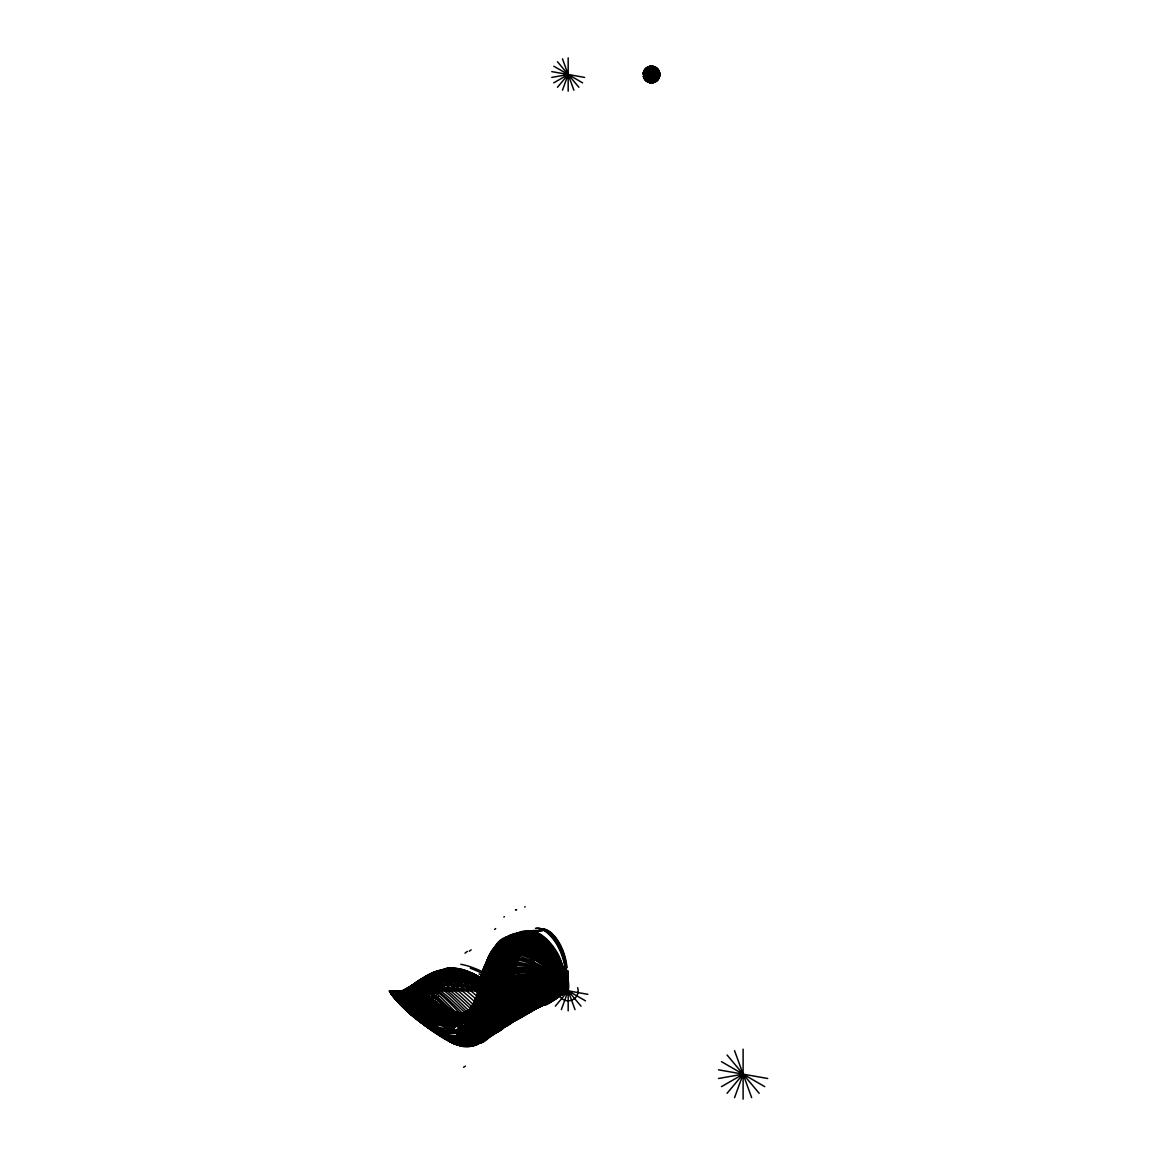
<?xml version="1.0" encoding="UTF-8"?>
<svg xmlns="http://www.w3.org/2000/svg" width="1157" height="1157" viewBox="0 0 1157 1157"><rect width="100%" height="100%" fill="white"/><g stroke="black" fill="none" stroke-linecap="round" stroke-linejoin="round"><path stroke-width="1.5" d="M567.002 971.432C568.362 976.508 568.94 987.225 568.203 990.247C567.942 980.934 565.166 971.851 561.723 963.26C556.56 943.432 526.016 911.774 515.154 946.224C505.117 969.248 506.997 1006.966 476.93 1013.937C453.298 1016.092 431.315 1003.481 412.254 990.884M412.76 990.884C431.98 1003.582 454.658 1016.829 478.68 1013.894C507.677 1005.925 506.13 969.465 516.123 946.643C527.91 909.532 558.036 948.711 562.996 967.744C565.686 975.163 568 982.9 568.188 990.826C569.128 983.031 567.32 974.932 566.048 967.223M561.347 1009.642L568.188 990.754L567.292 980.644L564.182 968.51M651.217 82.841L651.753 66.18M555.331 1006.171L568.174 990.855L567.494 980.514L564.544 968.235M650.957 82.827L652.013 66.195M565.657 967.454L568 981.31L568.145 990.884L567.682 980.398L564.905 967.961M650.697 82.798L652.273 66.224M650.436 82.769L652.534 66.253M650.176 82.74L652.794 66.282M649.93 82.697L653.04 66.325M486.62 973.746C489.599 961.134 491.103 940.265 507.851 939.253C524.483 940.54 537.47 953.122 548.751 964.273C555.967 972.039 562.707 980.413 567.682 989.828C568.665 992.446 567.928 988.049 567.913 987.355C567.161 981.657 565.599 976.103 563.661 970.709C559.091 947.25 521.952 907.985 508.921 948.104C501.169 975.51 497.467 1023.656 456.133 1012.968M485.824 974.411C482.744 1022.253 440.875 1026.982 408.117 1001.297C379.67 976.624 405.225 1004.392 411.805 1011.811C425.53 1025.044 440.383 1038.422 458.722 1044.713C474.977 1050.411 480.806 1030.511 485.058 1019.129C494.632 983.913 538.207 973.124 567.523 990.464C535.908 1012.838 486.504 982.944 449.943 981.122C434.02 978.605 416.563 980.384 403.562 990.638C417.026 992.836 427.888 1010.726 439.038 1018.927M649.67 82.639L653.3 66.383M543.53 1003.047C520.795 1005.317 501.69 988.946 481.254 981.7L486.952 960.802L492.651 949.854L500.026 944.416L509.875 943.736L518.813 946.31L528.228 951.083L538.714 958.329L550.154 968.366L560.827 980.109L568.174 990.84L561.839 994.687M480.893 981.888L479.75 986.545M479.36 986.545C482.758 950.157 507.012 937.922 536.877 960.455C547.333 967.426 556.951 975.828 564.717 985.721C568.564 989.076 568.854 992.214 563.56 993.747M649.41 82.581L653.56 66.441M478.564 989.365L478.969 987.803M478.535 989.813C480.589 964.316 500.186 940.164 526.912 956.665M478.911 989.235L477.653 993.863M563.965 993.357C515.776 1015.759 465.432 964.012 416.245 983.117C411.863 984.867 408.175 988.107 404.285 990.508C403.938 990.566 409.115 986.704 410.952 986.212C434.453 976.508 460.472 984.462 484.291 988.671C509.615 992.735 536.877 1003.336 562.244 994.051C569.085 992.778 568.767 988.7 563.69 984.911C553.248 973.399 540.218 964.085 525.712 958.444C478.622 938.11 487.025 997.435 463.219 1016.54C437.722 1028.819 409.477 1009.179 392.122 990.927M485.275 966.225C481.702 989.221 472.446 1025.449 441.395 1017.639C423.448 1014.255 406.425 1003.018 393.93 991.101M478.029 993.935L479.721 987.774M478.94 989.625C470.306 1042.5 413.859 1018.825 391.529 990.927M478.434 994.514C476.178 1022.875 449.654 1038.017 425.27 1021.371M649.164 82.509L653.806 66.513M477.262 994.427C472.75 1031.321 432.4 1028.761 410.171 1009.425C403.012 1004.29 396.142 998.52 390.806 991.448C390.314 990.681 393.51 996.669 394.638 997.652M477.262 994.225C482.267 979.256 482.671 957.548 500.012 951.184C517.627 947.467 534.129 958.748 547.55 968.828C555.186 975.149 562.678 982.033 567.986 990.493C565.599 992.923 561.159 994.962 557.92 997.132C511.09 1025.276 463.697 938.891 417.446 982.77M459.025 1013.272C496.295 1020.85 500.186 977.043 506.679 951.763C514.301 911.412 550.327 943.244 558.542 964.634M484.985 966.529C497.712 919.02 549.763 964.331 565.195 986.198M648.903 82.436L654.052 66.585M477.61 994.152C467.5 1043.672 410.966 1017.697 390.979 990.927M648.658 82.349L654.312 66.672M562.476 90.174L568.174 74.511L551.773 77.403M734.565 1097.646L743.112 1074.159L718.511 1078.498M551.397 1000.429C560.176 994.34 576.461 993.039 561.29 981.223C545.121 964.721 516.181 934.625 492.13 952.327C478.608 974.136 484.682 1022.73 445.431 1016.309C430.346 1014.125 416.52 1006.749 404.314 997.898C402.708 997.84 394.913 988.714 396.518 992.243M478.26 1028.226C483.742 998.795 508.964 969.725 541.577 979.762C550.848 981.758 559.959 985.171 567.812 990.58C566.294 992.446 560.899 994.34 558.253 996.351M648.412 82.263L654.544 66.759M481.876 1029.672C490.308 990.146 535.705 970.954 567.422 991.347M477.349 1029.152C474.5 1041.633 460.284 1046.449 449.625 1040.23M648.18 82.161L654.79 66.86M482.498 1029.484L480.401 1035.182C475.729 1050.397 457.594 1047.577 447.788 1039.42M488.413 957.128C501.979 929.592 535.648 954.294 550.023 968.698C556.503 974.961 562.577 981.729 567.364 989.38C570.444 991.318 561.926 993.675 565.759 992.431M647.934 82.046L655.036 66.976M480.95 1034.069C489.223 1006.069 513.274 979.574 545.005 984.766C552.164 986.834 581.132 988.382 559.221 995.396M481.688 1034.662C491.667 998.679 528.142 974.324 564.529 989.51C572.513 990.493 562.62 993.689 560.422 995.541C553.104 999.417 544.658 1000.747 536.443 1000.096C493.996 997.074 442.957 958.141 404.878 990.725M484.393 1032.391C494.328 1001.731 526.045 979.487 558.484 987.977M647.703 81.93L655.267 67.092M485.173 1031.928C480.415 1050.975 458.606 1048.748 446.154 1038.986M479.793 1035.37C474.457 1051.554 455.424 1046.145 445.214 1038.422M488.76 957.041C476.395 979.907 481.196 1029.094 443.247 1024.871C422.03 1021.081 402.911 1007.704 389.851 990.898M482.628 1035.775C494.791 1004.074 524.873 978.894 560.422 988.526M480.473 1036.036C475.614 1050.44 458.591 1047.302 448.728 1040.461M647.472 81.814L655.498 67.207M647.24 81.684L655.73 67.337M481.326 1037.207C472.548 1056.167 450.796 1041.184 440.311 1032.102C427.323 1021.645 415.493 1009.815 404.314 997.45C402.636 995.584 400.987 993.689 399.367 991.78C397.863 989.915 403.055 994.789 403.822 995.006C419.398 1005.954 437.65 1015.832 457.246 1014.877C501.936 1013.937 471.622 927.321 518.669 940.8C536.877 949.116 550.891 964.446 562.215 980.572C569.519 990.45 569.822 991.057 558.629 995.758M647.023 81.54L655.947 67.482M484.118 1037.439C496.281 1009.02 522.892 983.624 556.011 988.425C585.688 989.177 547.435 996.958 542.864 1004.999C518.018 1017.336 498.725 986.603 478.203 977.622C460.414 964.114 435.668 966.442 419.745 981.469M646.806 81.395L656.164 67.627M484.349 1037.815C461.99 1064.122 432.385 1020.676 415.204 1007.414C409.94 1002.121 404.964 996.553 399.715 991.245C406.685 996.972 416.795 1003.321 425.848 1007.371C467.79 1030.207 487.864 999.822 490.785 960.614C497.438 917.964 536.414 940.091 551.629 963.622C558.079 971.866 564.023 980.673 568.015 990.406C568.362 991.665 565.354 991.708 567.899 990.971C568.637 989.018 567.393 986.082 567.205 983.869C563.936 966.413 537.615 910.197 516.861 940.106C503.483 965.213 507.533 1014.588 468.571 1014.212C451.143 1012.708 434.511 1005.795 419.543 996.987C416.216 994.225 405.485 991.375 413.743 987.543M646.589 81.25L656.381 67.771M646.373 81.091L656.583 67.93M487.039 1037.294C500.648 1014.111 520.809 990.898 549.763 989.698C555.215 988.035 564.298 991.245 568.116 990.016C567.132 981.7 564.24 973.702 560.841 966.095M478.636 1004.753C498.248 978.041 486.793 903.762 539.466 952.124C550.833 962.841 560.769 975.337 567.581 989.437C568.868 993.27 567.552 986.545 567.306 985.59C565.281 976.942 561.767 968.698 558.166 960.643C550.79 948.017 536.79 924.168 519.45 933.901C505.797 949.391 507.055 972.054 499.217 990.378C485.897 1032.536 436.811 1008.007 413.353 990.942M646.17 80.932L656.8 68.089M557.472 87.267L568.174 74.511L553.755 82.841M727.059 1093.307L743.112 1074.159L721.476 1086.654M487.372 1037.41C479.837 1048.994 464.998 1042.529 456.813 1035.37M645.982 80.759L656.988 68.263M489.237 1036.715C504.033 1015.672 522.516 993.487 549.98 990.696C554.189 988.121 566.872 992.561 567.986 989.394C566.395 980.572 562.938 972.169 558.86 964.215M565.469 992.344C570.097 991.607 566.409 988.931 563.835 987.601C556.618 982.857 548.592 979.372 540.247 977.188C519.262 970.159 493.793 979.473 486.027 1001.109C478.304 1014.53 479.07 1041.343 458.461 1041.242C438.387 1038.219 422.377 1023.887 407.64 1010.929M645.78 80.585L657.19 68.437M451.736 1011.912L430.115 1004.522L406.541 990.855L409.968 991.187L417.07 995.873L441.67 1018.666M476.93 1005.925C453.486 1025.666 421.09 1005.39 400.409 990.884M523.745 992.171L436.391 988.816L415.161 989.177L402.694 990.739L407.611 990.826L411.068 988.483M406.338 990.826L410.229 987.716M445.647 1009.902L427.512 1002.627L407.756 990.855L417.894 997.71L440.34 1018.811M645.592 80.397L657.378 68.625M405.948 990.869L407.221 990.247L404.241 990.696L428.524 1004.478L441.772 1009.772L451.678 1012.216C462.872 1021.356 473.603 1035.703 489.31 1035.746C501.603 1032.333 509.861 1021.544 519.03 1013.344C530.022 1003.177 543.284 994.948 558.093 991.853C572.137 992.041 567.856 988.743 564.399 978.099C557.905 958.603 523.412 907.667 506.535 945.934C497.857 972.357 497.134 1022.976 455.468 1012.577M409.896 989.51L408.088 990.652M408.219 990.826L409.173 989.915M489.671 1036.658C481.008 1047.591 466.04 1045.19 456.769 1036.325M408.493 990.84L432.356 1004.638L454.585 1012.144M405.876 990.652C418.675 985.287 435.177 1011.175 445.821 1017.972M407.958 990.479C418.371 1000.357 438.763 1009.164 454.701 1012.332M408.074 989.871C405.688 992.185 414.38 984.376 417.258 986.299C433.311 989.047 443.565 1004.016 455.554 1013.633C467.081 1023.887 486.403 1045.017 501.415 1028.515C515.227 1013.358 530.615 997.941 551.18 992.822C563.994 988.396 573.742 996.567 564.052 978.562C555.1 960.064 543.023 938.963 522.212 932.585C500.287 933.728 502.774 964.041 497.163 979.458C495.095 1000.545 476.134 1019.881 453.978 1012.274M405.21 990.826C422.074 978.345 439.617 1002.193 451.548 1012.115M405.427 990.768L415.262 997.667L437.765 1019.013M409.679 989.987L408.927 990.71L423.722 980.283M645.418 80.209L657.552 68.813M407.394 990.421C421.799 993.429 431.445 1009.83 443.015 1018.478M409.318 990.45C421.278 984.723 439.226 1011.392 449.899 1018.391M409.997 989.958L409.202 991.043L420.367 998.129L441.034 1007.863M408.826 989.958C422.16 988.136 436.088 1009.844 447.253 1017.668C497.496 1023.265 467.761 936.013 513.737 941.755C533.305 948.277 548.447 963.709 560.943 979.56C570.358 992.084 570.141 990.132 555.765 994.702M410.128 990.088L410.952 989.336M407.062 990.378C428.003 978.229 449.046 1018.565 466.416 1027.228C484.783 1044.597 495.644 1035.284 507.576 1017.437C520.563 1002.352 539.234 991.636 559.337 990.508C576.374 995.295 562.635 979.661 560.769 972.372C551.094 956.072 538.96 935.796 518.625 932.73C498.204 938.11 501.733 966.211 495.543 982.192C493.099 1001.268 475.585 1018.927 455.395 1012.404M414.466 986.921L409.954 990.493M409.607 990.754L416.679 985.59M409.578 990.84L422.131 998.809L436.608 1006.04M411.183 989.119C407.669 992.012 413.049 989.148 414.09 987.427M410.359 990.349L421.148 996.727L444.404 1018.247M411.27 989.293C420.121 985.099 428.972 996.799 435.726 1001.456C450.883 1013.836 463.364 1031.74 482.816 1037.482C500.186 1037.54 506.65 1016.598 519.811 1008.326C532.553 997.667 548.837 990.493 565.628 990.652C573.308 991.838 557.139 968.322 556.372 965.574C546.408 951.748 533.652 931.833 514.315 933.569C486.417 952.645 506.752 1024.321 453.906 1012.071M409.173 989.64L422.45 981.136M405.948 990.594L410.533 990.146M645.23 80.021L657.74 69.001M414.842 986.776L410.243 990.811M411.661 988.758L407.626 990.594M411.198 988.613L429.58 976.045M407.915 990.016L402.159 990.754L411.82 988.309L413.439 986.95M418.776 983.522L410.402 990.811L414.842 986.588M410.446 990.811L411.53 989.915M415.233 986.805C449.654 980.861 485.231 991.838 519.797 994.109C535.113 994.774 555.129 998.607 567.986 990.132C563.965 977.679 556.965 966.341 548.968 956.058C539.668 945.529 525.22 927.683 509.543 935.796C488.485 958.271 503.541 1016.005 458.837 1013.416M415.334 986.747L411.371 990.117M414.061 987.051L414.813 986.429M415.667 986.444L431.749 974.151M416.318 985.807L414.813 987.037M412.89 987.615L414.264 986.487M439.4 1006.821C436.493 1003.524 404.169 993.877 413.136 988.078M415.233 986.444L416.491 985.388M414.394 987.398L415.71 985.894M414.351 987.037L413.599 988.064M416.014 985.952L430.693 975.192M417.127 985.07L421.264 981.772M410.243 988.714L417.127 984.593M412.398 987.572L408.233 989.683M411.444 987.716L413.15 986.603M564.905 992.966L567.942 990.971L554.507 993.603L534.52 993.906L435.639 986.834L411.993 987.933L409.028 989.423L408.681 990.681M413.642 986.516C440.976 971.678 461.05 1013.46 482.252 1023.627C494.27 1034.951 510.02 1026.722 518.886 1016.034C530.947 1005.028 544.918 994.875 561.261 991.78M412.644 987.991L404.473 990.754M413.931 987.398L409.39 990.667M416.187 985.489L416.939 985.055M411.82 988.309L413.526 987.745M416.679 985.07C453.804 946.932 497.785 1000.067 537.643 1003.018A136.685 53.352 44.7 0 0 551.209 1000.241L563.604 993.791M407.539 990.016L410.648 988.714M409.592 988.946C444.216 970.549 464.81 1043.744 499.911 1030.439C516.673 1015.296 532.567 996.669 555.938 992.128C558.614 989.336 569.866 993.704 567.407 988.454C564.182 979.762 559.496 971.663 554.246 964.041C544.773 949.102 516.572 918.6 502.485 944.112C492.246 965.95 497.828 998.824 473.011 1011.363C449.09 1018.898 424.749 1005.795 405.268 992.793C398.051 989.163 413.02 987.181 415.71 986.241M416.101 985.214L411.313 987.5L422.58 978.851L431.619 974.078M412.225 987.066L420.222 981.628M404.458 990.551L410.417 987.904M407.409 990.088L411.559 988.165M406.816 990.117C425.921 970.347 457.145 966.934 481.254 981.7M408.768 989.64L409.766 989.148M412.644 986.719L417.518 982.987M409.911 989.351L410.937 988.801M414.032 985.865L414.973 985.084M415.247 986.256L426.369 978.489M417.489 984.896L431.662 974.411M405.34 990.71L421.264 979.849L435.77 975.496M407.597 989.568L410.995 987.789M409.477 989.394L406.064 990.84L419.08 999.243L435.09 1007.009L448.67 1011.522M414.004 986.907L425.024 979.401M404.256 990.84L413.729 997.363L436.507 1019.057M405.818 990.32C453.197 947.236 511.654 1020.358 562.331 994.514M409.376 989.799L410.171 989.756M411.747 989.235L410.735 990.276M645.071 79.819L657.899 69.203M409 988.396L410.981 987.095M408.797 989.452C431.879 975.105 450.811 1013.257 467.963 1022.34C478.304 1034.141 497.857 1039.102 507.2 1023.323C519.565 1009.757 534.375 997.377 552.511 992.735C563.04 988.555 573.814 996.018 563.719 980.789C554.405 963.926 542.127 947.742 525.249 937.908C479.938 920.234 506.347 1006.518 468.166 1012.404M414.423 985.229L418.053 982.553M411.444 989.481L410.084 990.811M409.332 988.121C453.486 944.213 503.483 1011.666 551.195 1000.328M418.053 983.117C434.844 965.314 462.236 965.314 481.775 978.764M417.532 983.262L420.801 981.165M410.026 987.557C428.235 971.056 455.005 962.234 477.335 976.971M419.485 983.233L428.365 976.956M421.003 981.469L423.043 979.632M421.596 980.991L424.923 978.2M492.463 1035.255C480.603 1045.624 466.184 1032.521 457.029 1024.798M408.84 988.83L414.539 985.88M416.91 983.19C463.219 949.723 512.638 1021.053 559.93 995.888M419.181 981.931L423.838 978.793M413.772 986.675L420.02 982.712M644.897 79.616L658.073 69.406M410.735 988.324L411.849 987.485M474.992 1008.774C487.994 998.534 489.498 980.688 492.824 965.647C495.413 954.612 497.568 935.608 512.609 936.129C538.555 942.579 555.953 967.05 567.725 989.712C565.657 993.675 556.387 995.237 552.337 999.171C545.048 1003.64 537.73 1009.815 528.691 1009.511C500.431 1003.249 483.25 972.95 453.703 969.002M419.268 983.146L421.206 981.946M424.026 979.082L426.224 977.246M420.801 982.062L427.7 977.535M422.739 979.198C436.276 967.556 455.988 967.715 471.535 975.091M644.738 79.414L658.217 69.608M425.95 977.651L426.89 976.783M427.266 976.696L429.623 974.946M644.594 79.197L658.376 69.825M427.945 976.233L430.332 974.498M457.116 1013.546L445.243 1011.652L431.677 1007.038L418.255 1000.487L402.173 990.797L416.534 984.969L434.728 983.248L459.604 985.287L533.175 996.336L553.22 995.917L561.319 994.022L567.986 990.985L565.354 992.605M567.161 991.433C567.798 983.638 558.629 973.992 554.492 966.659C544.123 953.469 532.046 938.645 514.778 935.16C498.334 934.35 496.049 955.161 493.388 967.165C489.917 982.987 487.791 1004.088 470.783 1011.247M567.017 991.621L568.13 990.884L558.195 988.801L542.734 988.859L529.356 991.78L517.83 996.987L508.791 1003.509L501.082 1011.522L480.893 1041.676L476.641 1045.017L470.769 1046.405L460.529 1043.513L446.038 1034.054L429.406 1019.621L399.975 990.855L418.704 1003.249L438.807 1011.768L455.193 1014.458L463.234 1013.575L469.149 1011.42L476.886 1005.288L483.048 994.846L486.707 983.305L492.665 956.029L496.281 946.455L501.56 939.99L508.906 937.879L515.516 938.848L524.034 942.492L532.856 948.306L542.517 956.622L552.872 967.744L561.723 979.545L568.159 990.782L565.975 992.084M566.988 991.289C570.17 990.609 563.271 982.915 562.331 980.167C552.959 965.835 541.317 952.645 526.883 943.273C483.409 916.619 496.411 986.863 477.769 1004.985L471.882 1010.697M402.665 990.768C429.811 1009.945 485.868 1033.823 492.535 979.805C496.469 963.145 499.144 921.16 526.883 937.937C545.497 949.825 559.062 968.727 567.523 988.917M564.327 993.342L562.75 994.253M644.449 78.98L658.521 70.042M554.998 997.768C541.635 1008.094 522.559 1017.321 508.183 1002.786C488.095 989.698 468.773 966.384 442.408 970.13M563.965 993.559L560.624 995.367M556.054 997.551L551.007 1000.689M555.91 997.811L557.674 996.698M561.102 995.063L562.042 994.47M556.662 997.16L566.352 991.751M555.302 998.187C536.024 1014.776 512.479 997.913 495.485 986.747M558.961 996.177L555.75 998.043M559.814 995.772L560.827 995.136M435.654 975.423C479.229 969.725 521.706 1018.869 563.17 993.689M559.626 995.989L560.899 995.28M558.426 996.524C517.758 1031.089 486.735 959.92 444.346 968.93M559.713 995.584C543.009 1011.175 518.596 1002.266 501.964 990.696M473.112 1009.656C448.569 1021.877 420.931 1004.58 401.146 990.855M560.422 995.584C519.912 1029.86 487.791 962.826 445.951 968.496M556.3 996.958L558.209 995.801M556.748 997.551C538.757 1012.693 515.805 1000.183 499.419 989.148M559.93 995.309C548.707 1001.673 535.474 1012.635 521.879 1004.84C500.894 994.442 484.118 976.161 461.18 969.58M552.222 1000.082L550.963 1000.819M644.319 78.748L658.651 70.273M555.259 996.698C541.664 1006.084 523.716 1020.286 508.082 1005.664C487.314 992.619 468.296 967.454 441.164 971.012M557.746 995.844C564.486 991.694 572.353 991.838 563.604 983.436C553.841 969.884 541.722 957.866 527.549 948.971C481.008 918.499 490.033 984.708 472.895 1006.735C450.406 1028.79 416.014 1007.082 396.605 991.014C407.278 1010.191 425.877 1023.902 443.247 1036.976M550.862 1000.848L568.174 990.855L559.713 980.456L547.348 969.711M554.622 996.698L568.159 990.855L562.562 983.32L554.319 975.004M644.189 78.517L658.781 70.505M397.618 990.942C410.012 1002.324 426.571 1011.247 443.42 1014.891C471.854 1023.367 484.537 991.592 486.345 969.045C493.981 910.53 554.449 964.88 568.145 990.797L401.624 990.855L430.635 1017.943M644.059 78.286L658.912 70.736M491.956 1035.472C513.968 1015.239 536.689 989.076 567.87 989.929M643.943 78.054L659.027 70.967M553.523 995.382C534.086 1001.21 519.652 1030.742 497.308 1019.042C474.977 1007.111 459.85 980.066 433.036 977.708M554.449 994.962C537.412 1000.617 521.026 1029.224 499.723 1017.307C477.205 1005.274 461.469 977.434 433.991 976.609M643.842 77.823L659.128 71.199M471.651 1011.102C447.875 1019.491 423.39 1005.433 404.068 992.431M554.029 994.818C557.688 992.316 565.44 992.084 567.827 990.291C563.835 984.535 558.6 979.748 553.205 975.322C535.893 960.411 501.039 945.081 486.649 971.432C476.409 991.491 475.339 1030.844 443.724 1026.288C422.594 1022.383 403.721 1009.063 390.545 992.359C388.289 988.729 391.645 994.76 392.382 995.468C397.921 1003.003 404.907 1009.381 412.254 1015.137C428.133 1028.703 462.872 1046.232 473.748 1018.146C480.647 995.194 488.616 958.632 520.52 964.114C537.267 966.529 560.089 978.316 567.335 991.202M643.74 77.577L659.23 71.445M469.366 1012.013L470.523 1011.58M643.639 77.331L659.316 71.691M567.87 990.956L567.031 991.303L568.159 990.855L566.221 987.514M402.101 990.942L410.026 996.886L432.892 1019.028M431.416 978.822C466.126 978.808 489.18 1046.506 524.28 1014.429C536.949 1003.9 551.007 993.545 567.682 991.014C560.538 979.256 544.528 969.624 530.991 964.2C508.617 952.399 483.308 968.756 480.444 992.793C477.899 1012.794 464.159 1039.984 439.689 1029.152C420.931 1022.759 404.183 1010.451 391.89 994.948C391.167 994.239 388.188 988.96 390.198 992.272C393.554 997.753 398.21 1002.295 402.925 1006.619M389.981 990.913C405.037 1013.214 436.782 1041.936 465.447 1031.205C481.428 1016.757 477.595 991.144 492.217 975.496C507.648 958.198 534.1 965.733 551.05 976.595C553.697 980.08 577.126 990.826 562.62 992.88C550.443 997.638 540.883 1007.009 529.096 1012.447C494.806 1018.015 475.946 965.893 439.747 972.039M643.567 77.085L659.403 71.936M526.305 992.243C539.813 992.359 553.509 993.27 566.901 991.043C569.345 988.917 559.67 982.799 557.587 980.268C546.784 971.692 534.158 964.88 520.419 962.696C485.419 955.884 481.587 996.539 472.143 1019.491C457.131 1046.174 422.609 1024.451 406.353 1010.018M558.932 992.547C534.375 996.206 521.778 1025.811 497.351 1026.273C471.13 1017.336 457.246 986.993 429.623 980.948M643.48 76.839L659.49 72.182M398.876 1002.931C413.382 1017.885 430.925 1031.813 451.765 1036.05C474.587 1039.738 477.291 1011.363 482.99 996.003C493.2 953.527 548.722 966.485 567.378 991.028C548.432 964.736 490.264 951.734 481.775 997.45C477.725 1013.908 470.711 1041.777 447.658 1034.56C427.902 1029.108 410.952 1016.063 397.213 1001.195M401.725 990.84L403.735 992.272M400.712 1004.768C420.902 1026.389 471.955 1061.779 479.229 1009.454C486.446 961.265 533.71 959.963 564.63 987.442C573.756 993.241 555.042 992.822 552.366 997.594C541.794 1003.076 533.348 1013.069 521.315 1015.383C489.324 1012.288 472.606 969.537 438.199 973.167M469.033 1012.288L465.692 1013.026M448.569 1010.509C497.799 1030.424 501.617 975.553 511.799 943.534C531.96 906.133 564.038 968.959 567.697 988.121C568.94 994.065 552.496 993.689 549.083 999.069C538.598 1004.753 530.21 1015.007 518.061 1017.133C486.692 1013.604 470.754 972.531 437.332 974.223M558.73 992.417L560.451 991.968M643.422 76.579L659.548 72.443M566.742 991.159C545.121 994.152 532.365 1018.435 510.57 1018.666C482.787 1010.263 467.197 976.074 436.391 975.351M467.804 1012.621L465.288 1013.142M643.35 76.333L659.62 72.689M561.839 991.419C533.811 993.675 519.594 1022.831 495.08 1030.569C466.98 1024.625 453.501 992.648 426.514 983.956M560.306 991.853L562.692 991.375M402.723 1006.706C416.433 1020.055 432.342 1032.521 451.201 1037.323C469.684 1042.804 477.291 1021.631 480.357 1007.617C487.762 961.25 538.236 962.566 566.366 989.061C570.17 991.462 565.585 990.884 563.575 991.419C556.474 992.677 549.662 995.222 543.342 998.708C529.4 1005.578 519.58 1018.189 506.448 1026.158C475.267 1033.736 458.1 987.181 428.77 982.004M561.145 991.679L561.94 991.52M443.478 969.436L445.214 969.118M567.566 990.956C545.149 968.713 493.475 965.314 483.713 1004.941C478.362 1018.71 475.18 1044.887 454.441 1040.201C433.673 1035.009 417.373 1019.924 401.956 1005.925M643.306 76.073L659.664 72.949M566.048 991.159L566.872 991.014M548.49 994.326L568.174 990.855C545.714 967.715 496.194 960.353 484.349 998.115C477.451 1011.666 478.231 1035.168 459.792 1038.581C440.166 1038.668 424.012 1024.914 409.954 1012.722M563.488 991.347C577.488 991.65 547.709 979.834 545.641 979.285C525.466 971.649 498.898 976.595 488.76 997.392C478.709 1011.016 481.543 1036.961 462.193 1041.763C441.916 1041.126 425.574 1026.129 410.894 1013.619M566.135 991.26L565.122 991.404M659.707 73.209L651.478 74.511L659.808 74.511M431.691 1025.276C482.223 1049.442 470.87 982.192 496.7 962.841C521.474 949.94 555.418 972.878 567.537 990.956C545.554 991.896 527.274 1014.935 507.272 1024.74C475.585 1024.798 461.542 983.797 430.505 979.892M561.738 991.318L565.759 990.884M562.606 991.289L563.329 991.187M466.141 1013.069L462.655 1013.474M393.366 990.927C418.169 1018.16 474.153 1039.348 480.141 984.043C481.529 964.895 495.008 938.703 518.061 949.984C536.964 957.244 553.263 970.737 565.498 986.747M659.75 73.469L651.478 74.511L659.808 74.25M564.703 991.086C576.056 991.563 545.121 976.262 543.284 976.306C523.716 967.802 496.816 972.126 487.43 993.284C477.653 1007.704 480.661 1034.748 460.211 1039.304C440.224 1038.986 423.679 1024.9 409.115 1012.621M445.532 968.973L453.486 968.872M463.523 1013.387L464.839 1013.243M659.779 73.73L651.478 74.511L659.794 73.99M447.036 968.525L452.777 968.409M565.209 990.913C536.544 991.939 519.522 1018.565 496.715 1031.35C466.734 1029.86 453.023 994.196 425.747 984.94M565.73 990.84C571.399 991.636 563.199 987.283 562.027 986.097C554.319 981.006 545.728 977.202 536.761 974.989C515.516 967.99 490.987 979.502 484.479 1001.297C477.942 1015.022 477.19 1041.777 456.248 1039.926C436.059 1036.209 419.658 1022.166 404.892 1008.745M413.7 990.855C428.611 1001.022 445.055 1010.668 463.002 1013.416M448.352 1039.709C460.761 1048.748 477.696 1040.447 478.81 1025.406C484.407 1008.311 491.219 988.382 509.384 981.035C525.943 974.324 544.831 978.244 560.321 986.01C565.354 988.44 572.05 993.849 564.254 988.092C534.577 967.165 489.049 975.582 481.775 1015.325C474.081 1063.905 434.121 1034.618 412.63 1014.993M459.401 1013.518L461.629 1013.46M643.162 74.25L659.808 74.771M567.06 990.782C569.533 990.725 562.707 987.861 561.622 987.138C555.534 984.245 549.04 982.163 542.402 980.948C526.637 977.81 508.559 980.847 497.279 993.082C479.36 1008.904 480.936 1063.312 444.867 1038.191M643.176 73.99L659.794 75.031M459.662 1013.373L455.959 1013.185M449.899 1040.765C482.498 1056.876 479.012 1008.123 495.312 993.921C513.26 972.82 545.959 976.783 567.32 990.247C549.893 989.423 524.107 999.807 510.729 1015.947C494.068 1040.707 478.043 1046.174 456.162 1022.282M447.18 1017.697C427.222 1015.557 408.971 1004.638 394.667 990.927M456.755 1037.236C481.24 1060.419 492.144 1025.377 505.45 1010.755C520.346 993.4 546.928 985.721 567.885 990.782C546.075 988.873 524.656 999.85 510.121 1015.644C494.82 1036.383 480.068 1050.903 457.926 1027.199M458.23 1013.286C438.619 1011.594 420.541 1002.034 404.661 990.869M457.594 1013.142C480.864 1022.701 505.479 1007.429 510.338 983.392C519.276 967.657 518.423 930.561 542.416 930.908M643.191 73.73L659.779 75.292M453.992 968.525L460.587 969.638M566.612 990.609C543.385 988.57 520.607 1000.53 506.043 1018.189C493.62 1038.784 477.031 1049.818 457.68 1028.53M457.116 1032.189C486.316 1062.415 498.971 1017.697 519.695 1004.334C531.801 995.28 546.871 990.059 562.027 990.247C576.895 992.749 558.542 986.386 555.505 984.809C518.77 969.219 486.808 993.473 479.143 1029.932C464.391 1066.985 424.605 1022.759 407.293 1010.133M643.22 73.469L659.75 75.552M460.486 1013.243C509.977 1019.389 491.204 952.674 518.278 932.585C545.8 934.104 561.449 968.944 568.116 990.291M457.463 1029.817C483.004 1056.081 493.793 1030.67 510.049 1011.869C524.598 996.77 547.189 987.456 567.827 990.942C545.757 986.675 521.894 996.452 507.026 1013.084C491.927 1031.972 482.426 1056.052 457.275 1031.032M457.666 1012.997L452.474 1012.216M456.914 1012.982L452.358 1012.52M445.995 1039.087C479.591 1062.762 480.314 1017.191 494.979 999.735C511.625 977.39 544.658 977.954 567.248 990.291C551.209 987.384 523.543 993.892 509.832 1009.222C493.793 1024.48 483.337 1060.492 456.885 1034.358M413.28 988.411C429.594 993.241 439.776 1008.89 452.604 1019.071M643.263 73.209L659.707 75.812M565.585 990.291C542.763 986.849 518.698 996.437 504.148 1014.284C490.394 1032.579 481.283 1056.587 456.986 1033.302M455.439 1012.765L449.364 1011.898M556.358 987.413C521.995 978.634 491.812 1004.84 481.919 1036.166L482.05 1036.831C468.007 1060.868 441.497 1032.03 428.321 1021.067C418.067 1011.608 408.204 1001.109 399.035 990.927M551.773 71.618L584.589 77.403M548.49 987.384L587.872 994.326M718.511 1069.82L767.727 1078.498M456.755 1038.089C483.872 1062.155 492.188 1019.519 508.429 1006.735C519.464 996.105 534.476 990.002 549.705 989.192C554.81 988.902 559.974 989.119 565.006 990.074C566.612 990.406 569.519 991.404 566.525 989.842C543.457 977 508.979 976.725 493.113 1000.892C480.141 1019.1 478.174 1061.851 445.546 1038.798M643.306 72.949L659.664 76.073M400.727 990.855L407.09 995.83L429.493 1017.856M556.445 987.239L557.558 987.471M418.125 1016.005C432.631 1028.211 448.135 1045.971 468.44 1045.451C485.347 1036.744 483.481 1012.433 496.96 999.894C510.888 982.626 535.821 979.719 555.982 985.909C591.487 999.2 545.742 981.671 537.094 986.01C514.171 986.69 495.297 1003.712 487.097 1024.321C482.614 1040.23 469.424 1054.996 453.052 1041.445C432.096 1028.125 413.888 1009.844 398.312 990.927M415.117 990.884C436.927 1005.288 469.467 1026.476 494.082 1006.764C506.694 993.328 509.08 974.107 514.691 957.273C518.206 946.325 523.716 927.032 538.931 930.98M453.24 1012.245L449.466 1011.536M643.35 72.689L659.62 76.333M558.542 987.847L559.569 988.078M403.128 990.84L411.747 996.611L435.278 1019.086M397.256 990.913C405.254 1001.138 414.481 1011.044 424.142 1019.924C437.968 1031.668 467.023 1061.924 481.124 1035.761L481.037 1034.951C489.556 1011.261 506.303 985.995 534.216 985.2C544.499 984.376 554.984 985.764 564.674 989.322C571.775 992.113 564.24 989.582 561.131 989.38C536.848 985.995 511.322 997.233 497.944 1017.9C489.266 1033.071 476.93 1057.455 456.813 1039.666M537.181 930.864C512.927 930.271 514.287 964.736 506.78 981.107C503.96 993.733 495.586 1003.582 489.252 1014.429C483.93 1024.162 481.24 1035.848 473.025 1043.672C451.259 1051.887 432.66 1024.393 417.229 1012.606C410.605 1005.838 403.518 998.592 398.095 991.13C413.83 1003.755 432.718 1014.689 453.385 1015.383C483.033 1015.398 484.957 979.646 489.585 958.17C505.971 911.21 556.503 969.074 568.087 990.71M456.769 1038.899C488.341 1064.078 491.971 1008.094 515.313 999.373C528.344 990.551 544.687 987.268 560.205 989.163C578.89 993.169 562.244 988.946 557.645 987.326M540.666 930.734C517.193 931.501 518.293 967.136 509.659 982.944C505.117 1004.912 483.337 1022.369 460.775 1013.518M453.211 1011.999L443.406 1009.352M560.48 988.411L562.23 988.946M567.378 990.638L568.073 990.869L559.641 987.962M643.422 72.443L659.548 76.579M564.442 989.654C540.681 983.392 512.84 990.985 498.349 1011.58C487.184 1025.869 479.779 1060.665 455.684 1039.608M536.342 931.023C520.78 930.922 518.307 952.413 513.78 963.795C508.661 979.661 505.522 998.173 491.927 1009.323C466.097 1024.466 436.189 1005.028 414.206 990.884M566.163 990.262C574.306 993.039 556.445 985.634 553.306 985.706C538.945 982.582 523.123 983.436 510.208 990.971C498.363 996.842 493.417 1012.361 479.186 1014.067C464.912 1016.28 450.68 1011.204 437.389 1006.604M539.784 930.85C523.702 928.521 519.883 949.984 515.559 961.279C510.165 977.434 507.099 995.873 494.227 1008.109C468.787 1026.085 436.594 1005.086 414.756 990.956M567.899 990.754C544.672 982.669 515.82 988.411 500.099 1008.21C486.967 1021.414 481.702 1061.504 455.771 1040.302M447.209 1010.741L448.714 1011.16M459.763 1013.286L437.794 1004.522L415.522 990.855M450.738 1011.044L452.242 1011.478M562.316 988.787L565.166 989.712M643.48 72.182L659.49 76.839M567.118 990.392L564.558 989.466M449.885 1010.683L446.212 1009.598M643.567 71.936L659.403 77.085M567.075 990.435C546.755 984.593 523.051 988.57 507.142 1003.018C490.178 1013.489 490.452 1043.889 468.947 1046.478C439.978 1037.713 421.003 1010.394 399.758 990.927M565.195 989.683L566.728 990.233M446.862 1009.685L440.224 1007.357M643.639 71.691L659.316 77.331M442.364 1008.022C481.558 1027.416 503.064 1001.181 507.648 963.824C511.452 952.573 513.375 931.428 528.735 931.616C544.311 936.968 553.335 952.616 560.509 966.471M643.74 71.445L659.23 77.577M443.608 1008.21L426.976 1000.357L411.704 990.855M441.511 1007.516L426.383 1000.284L411.169 990.855M643.842 71.199L659.128 77.823M449.118 1040.244C426.687 1028.009 403.735 1012.129 389.461 990.898M643.943 70.967L659.027 78.054M400.684 990.869L428.379 1017.741M447.701 1039.969L448.988 1040.606M644.059 70.736L658.912 78.286M534.346 961.337C516.384 947.771 485.998 951.473 482.353 977.13C479.143 998.303 466.3 1026.997 439.747 1018.984C421.871 1014.863 405.601 1004.594 393.062 991.318C393.814 996.163 402.824 1004.29 407.076 1009.338M412.094 1013.677L428.9 1028.009L444.707 1038.263M444.245 1038.075L446.414 1039.304M644.189 70.505L658.781 78.517M553.755 66.18L582.607 82.841M721.476 1061.663L764.763 1086.654M550.862 980.861L585.5 1000.848M447.108 1039.405L448.395 1040.157M446.515 1039.29L432.356 1030.439L415.855 1016.887M441.598 1036.556L445.214 1038.538M644.319 70.273L658.651 78.748M443.377 1037.583C425.096 1024.437 403.504 1011.16 392.917 990.927M446.804 1039.044L442.943 1036.527M443.565 1037.381L445.835 1038.624M443.912 1037.742L431.011 1028.573L416.346 1015.803M644.449 70.042L658.521 78.98M447.513 1039C428.654 1025.897 410.316 1009.497 397.343 990.927M440.745 1035.949L414.712 1015.47M444.534 1037.815C426.152 1025.116 406.989 1010.206 395.549 990.942M644.594 69.825L658.376 79.197M442.654 1036.05L417.156 1015.065L398.991 994.832M644.738 69.608L658.217 79.414M644.897 69.406L658.073 79.616M403.359 990.869L412.456 998.187L434.077 1019.071M407.307 1009.801L391.442 994.051M645.071 69.203L657.899 79.819M645.23 69.001L657.74 80.021M645.418 68.813L657.552 80.209M411.458 1013.662L412.413 1014.559M413.743 1014.559L415.565 1015.904M410.692 1013.185L408.146 1010.972M414.596 1014.978L401.45 1001.441L394.884 990.942M416.289 1015.268L414.408 1013.445M418.096 1015.398L404.82 1001.441L396.923 990.913M413.642 1014.067L398.731 997.421M406.772 1010.075L408.334 1011.377M411.979 1013.214L401.826 1002.381L396.735 995.121M411.169 1012.78L401.06 1002.338L394.291 992.706M405.283 1008.788L407.452 1010.524M645.592 68.625L657.378 80.397M414.394 1012.896L402.896 1000.429M408.002 1010.582L397.343 998.91M406.599 1009.685L404.328 1007.602M405.919 1009.237L403.084 1006.749M409.419 1011.03L394.175 992.475M403.865 1007.545L404.661 1008.354M404.979 1008.036L396.938 1000.053L391.138 990.942M403.692 1007.168L395.578 999.272M402.506 1006.33L400.018 1004.016M404.212 1007.241L396.417 998.057L392.31 990.927M645.78 68.437L657.19 80.585M402.838 1006.04L395.896 997.724L392.006 990.927M401.537 1004.883L391.717 990.927M399.859 1003.683L398.109 1001.904M400.293 1003.741L391.413 990.927M645.982 68.263L656.988 80.759M397.531 1001.239L398.601 1002.266M396.518 1000.241L398.022 1001.6M557.472 61.755L578.89 87.267M727.059 1055.01L759.18 1093.307M555.331 975.539L581.031 1006.171M397.458 1000.95L393.814 997.016M646.17 68.089L656.8 80.932M402.202 1000.198L396.851 992.171M396.938 1000.313L394.624 997.869M396.432 999.706L390.864 990.942M395.492 998.766L393.438 996.51M646.373 67.93L656.583 81.091M397.661 998.491L393.235 990.913M646.589 67.771L656.381 81.25M393.076 996.018L393.828 996.813M391.442 994.282L389.302 990.913M398.153 997.175L396.981 995.497M392.758 995.555L393.481 996.322M565.209 986.154L565.889 987.181M398.673 995.006L397.068 992.561M393.134 995.844L392.165 994.687M646.806 67.627L656.164 81.395M565.585 986.617L566.207 987.557M392.83 995.396L391.673 993.921M396.475 995.266L394.551 990.956M647.023 67.482L655.947 81.54M392.281 994.557L391.442 993.559M396.229 994.904L394.204 990.913M647.24 67.337L655.73 81.684M396.735 992.648L396.229 990.927M647.472 67.207L655.498 81.814M391.24 992.851L390.516 991.896M391.095 992.576L390.343 991.52M647.703 67.092L655.267 81.93M647.934 66.976L655.036 82.046M648.18 66.86L654.79 82.161M648.412 66.759L654.544 82.263M562.476 58.848L573.872 90.174M734.565 1050.672L751.66 1097.646M561.347 972.068L575.015 1009.642M648.658 66.672L654.312 82.349M648.903 66.585L654.052 82.436M649.164 66.513L653.806 82.509M565.281 967.7L565.657 969.103M649.41 66.441L653.56 82.581M566.019 968.872L566.67 971.634M649.67 66.383L653.3 82.639M649.93 66.325L653.04 82.697M650.176 66.282L652.794 82.74M650.436 66.253L652.534 82.769M650.697 66.224L652.273 82.798M650.957 66.195L652.013 82.827M651.217 66.18L651.753 82.841M743.112 1049.168L743.112 1099.15M651.478 66.18L651.478 82.841M568.174 57.85L568.174 91.172M568.174 970.868L568.174 1010.842M551.643 1001.615A162.457 67.352 50.7 0 1 545.121 1005.216M460.775 964.302A47.047 14.737 31.7 0 1 511.307 990.132M470.32 968.221A45.702 12.192 31.5 0 1 506.347 988.136M463.581 1067.289A158.74 1.591 -33.2 0 1 465.418 1066.103M503.859 917.053A138.623 0.983 -41.5 0 1 504.351 916.619M479.07 973.905A44.733 10.167 31.8 0 1 498.392 985.099M515.487 909.995A148.53 0.767 -41.1 0 1 515.82 909.706M524.7 907.045A161.329 0.897 -39.5 0 1 525.133 906.683M434.063 977.824A133.764 67.554 41.7 0 1 451.172 975.872M464.998 953.166A178.048 5.915 -36 0 1 467.327 951.387M434.092 977.434A135.846 69.015 43.3 0 1 450.174 975.452M433.962 977.087A139.925 71.112 44.9 0 1 448.077 975.076M433.658 976.797A140.532 70.996 46.7 0 1 446.689 974.845M433.195 976.624A140.156 69.839 48.4 0 1 445.098 974.758M432.487 977.795A142.687 69.232 48.3 0 1 444.245 976.306M431.677 979.097A144.394 67.771 48.1 0 1 443.261 978.027M430.794 980.485A145.464 65.645 47.9 0 1 442.176 979.878M429.637 980.442A139.23 60.54 49.7 0 1 440.658 980.037M428.64 981.859A139.679 57.937 49.4 0 1 439.429 981.931M427.7 983.334A140.127 55.29 49 0 1 438.272 983.884M426.933 984.969A137.9 51.631 48.5 0 1 438.098 986.256M437.172 972.69A181.967 6.508 -33.6 0 1 438.966 971.374M426.268 986.617A138.536 49.129 47.9 0 1 437.23 988.411M469.25 951.228A177.556 4.758 -35.2 0 1 471.159 949.839M425.834 988.483A136.671 45.817 47.3 0 1 437.375 991.101M494.545 929.461A165.205 2.531 -37.8 0 1 495.688 928.565M425.602 990.493A135.022 42.722 46.6 0 1 437.679 993.95M516.297 909.981A158.292 1.258 -40 0 1 516.673 909.662M425.602 992.677A133.576 39.801 45.9 0 1 438.185 996.972M424.257 994.268A130.191 34.652 46.2 0 1 436.363 999.258M424.706 996.669A129.208 32.222 45.4 0 1 437.245 1002.468M456.191 1021.92A37.66 4.339 42.3 0 1 452.835 1018.898M456.726 1023.106A37.704 3.76 42.3 0 1 451.172 1018.102M456.856 1023.931A37.776 3.24 42.3 0 1 449.986 1017.697M456.335 1024.784A37.834 3.24 42.3 0 1 448.988 1018.131M455.844 1025.608A37.892 3.225 42.2 0 1 448.034 1018.55M455.381 1026.404A37.95 3.24 42.2 0 1 447.108 1018.941M454.961 1027.17A38.022 3.254 42.1 0 1 446.212 1019.303M454.556 1027.908A38.109 3.269 42.1 0 1 445.344 1019.65M454.195 1028.631A38.195 3.297 42 0 1 444.49 1019.953M453.862 1029.34A38.282 3.326 41.9 0 1 443.652 1020.228M453.573 1030.019A38.383 3.37 41.8 0 1 442.827 1020.46M453.313 1030.685A38.485 3.428 41.7 0 1 442.017 1020.676M453.096 1031.35A38.586 3.485 41.6 0 1 441.207 1020.85M452.922 1031.986A38.687 3.558 41.5 0 1 440.412 1020.995M452.503 1032.275A39.034 3.326 41.6 0 1 439.544 1020.836M451.736 1032.637A39.266 3.428 41.5 0 1 438.416 1020.908M451.678 1033.259A39.381 3.543 41.3 0 1 437.621 1020.951M431.749 1021.11A40.553 8.301 32 0 1 412.673 1008.253M426.557 1018.955A39.801 10.196 29.6 0 1 412.355 1009.844M535.633 959.587A39.468 15.258 27.5 0 1 550.125 969.407M527.158 950.75A40.35 17.934 28.9 0 1 559.467 975.872M544.065 959.095A69.377 3.023 47 0 1 543.269 958.285M535.489 928.304A33.582 17.138 68.8 0 1 565.18 968.959M536.443 928.464A33.293 17.008 70 0 1 565.469 968.64M538.265 928.55A33.003 16.719 70.5 0 1 565.903 968.395M539.205 928.695A32.729 16.588 71.7 0 1 566.207 968.105M540.174 928.854A32.468 16.458 73 0 1 566.54 967.831M541.968 928.97A32.179 16.169 73.4 0 1 566.973 967.614M577.661 987.688A9.994 9.994 0 0 1 570.314 1000.617A9.994 9.994 0 0 1 558.238 991.925A9.994 9.994 0 0 1 568.174 980.861"/></g></svg>
